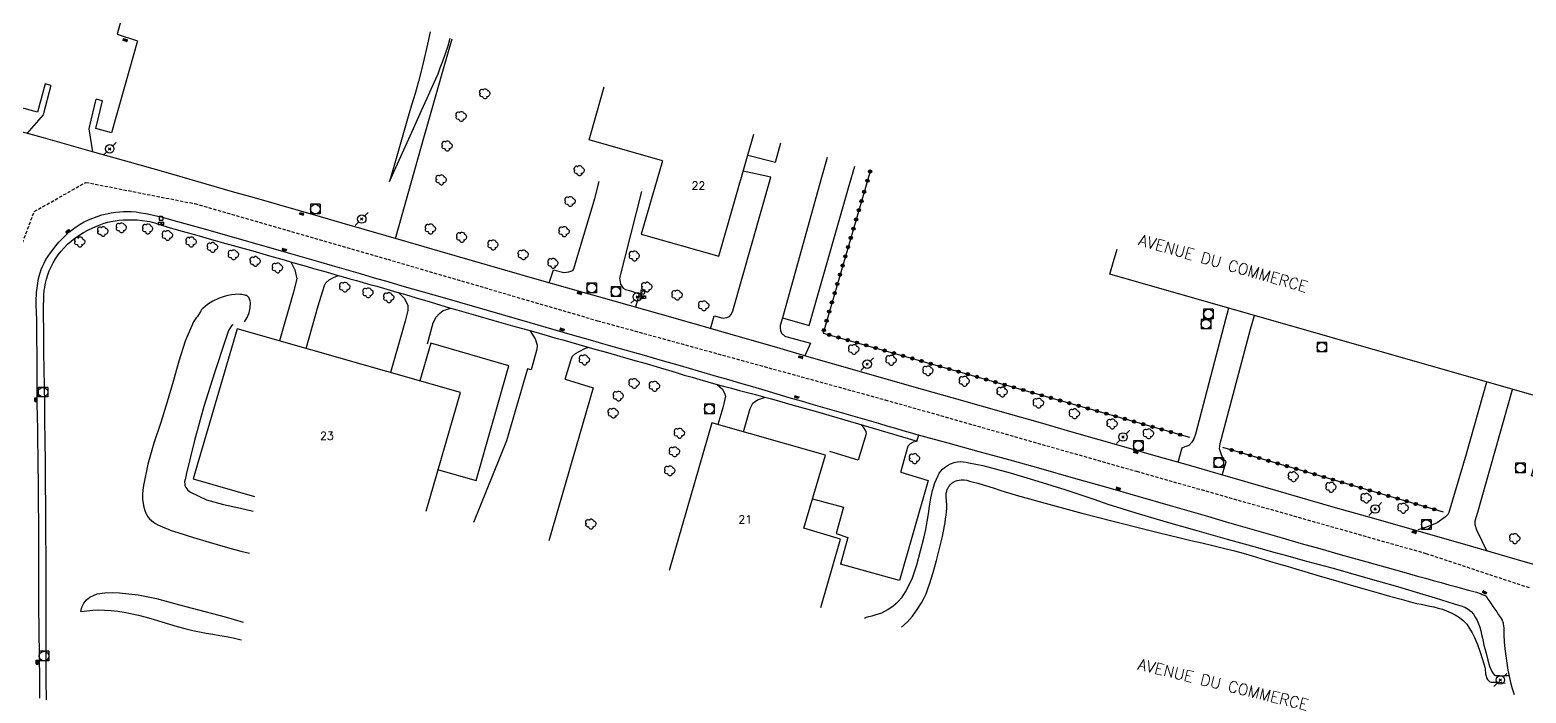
# Model space of a CAD drawing. Header units: millimetres. Extents: x 149000 to 150004, y 153000 to 154002.
# Drawn here: x 149384.4 to 149618.2, y 153724.5 to 153828.2 of the extents above; entities that cross this region are included whole.
import ezdxf
from ezdxf.enums import TextEntityAlignment as Align

# ---------------------------------------------------------------- set-up
doc = ezdxf.new("R2010")
doc.units = ezdxf.units.MM
doc.linetypes.add('DASHED', pattern=[0.75, 0.5, -0.25])
doc.layers.get('0').update_dxf_attribs({"linetype": 'CONTINUOUS'})
for name, color, linetype in [('W0001', 6, 'DASHED'), ('W0006', 2, 'CONTINUOUS'), ('W0008', 7, 'CONTINUOUS'), ('W0014', 7, 'CONTINUOUS'), ('W0017', 7, 'CONTINUOUS'), ('W0101', 7, 'CONTINUOUS'), ('W0104', 1, 'CONTINUOUS'), ('W0211', 2, 'CONTINUOUS'), ('W0214', 2, 'CONTINUOUS'), ('W0300', 7, 'CONTINUOUS'), ('W0323', 7, 'CONTINUOUS'), ('W0333', 7, 'CONTINUOUS'), ('W0401', 7, 'CONTINUOUS'), ('W0420', 7, 'CONTINUOUS'), ('W0438', 7, 'CONTINUOUS'), ('W0473', 7, 'CONTINUOUS'), ('W0989', 7, 'CONTINUOUS'), ('W0991', 7, 'CONTINUOUS')]:
    doc.layers.add(name, color=color, linetype=linetype)
doc.styles.get("Standard").update_dxf_attribs({"font": 'romans.shx', "width": 0.85})

# ---------------------------------------------------------------- blocks, each defined once
blk = doc.blocks.new('T420')
for p, q in [((0.75, 0.75), (-0.75, 0.75)), ((-0.75, 0.75), (-0.75, -0.75)), ((0.75, 0.75), (0.75, -0.75)), ((0.75, -0.75), (-0.75, -0.75))]:
    blk.add_line(p, q)
blk.add_ellipse((0, 0), major_axis=(-0.53, 0.53), ratio=1, start_param=3.926991, end_param=10.210176)
blk = doc.blocks.new('T300')
for p, q in [((-0.8, 0.51), (-0.86, 0.34)), ((-0.86, 0.34), (-0.86, 0.17)), ((-0.86, 0.17), (-0.74, 0.06)), ((-0.69, 0.63), (-0.8, 0.51)), ((-0.8, -0.06), (-0.74, 0.06)), ((-0.74, 0.06), (-0.69, 0.11)), ((-0.57, 0.69), (-0.69, 0.63)), ((-0.46, 0.69), (-0.57, 0.69)), ((-0.29, 0.63), (-0.46, 0.69)), ((-0.29, 0.63), (-0.17, 0.74)), ((-0.23, 0.57), (-0.29, 0.63)), ((-0.17, 0.74), (-0.06, 0.8)), ((-0.06, 0.8), (0.06, 0.8)), ((0.06, 0.8), (0.23, 0.74)), ((0.23, 0.74), (0.34, 0.63)), ((0.34, 0.63), (0.4, 0.51)), ((0.46, 0.46), (0.34, 0.46)), ((0.4, 0.51), (0.4, 0.46)), ((0.57, 0.4), (0.46, 0.46)), ((0.57, 0.4), (0.69, 0.29)), ((0.69, 0.29), (0.74, 0.17)), ((0.74, 0.06), (0.69, -0.17)), ((0.74, 0.17), (0.74, 0.06)), ((-0.8, -0.17), (-0.8, -0.06)), ((-0.8, -0.23), (-0.8, -0.17)), ((-0.74, -0.34), (-0.8, -0.23)), ((-0.69, -0.4), (-0.74, -0.34)), ((-0.51, -0.46), (-0.69, -0.4)), ((-0.4, -0.46), (-0.51, -0.46)), ((-0.4, -0.46), (-0.34, -0.46)), ((-0.34, -0.46), (-0.34, -0.4)), ((-0.34, -0.51), (-0.34, -0.46)), ((-0.29, -0.63), (-0.34, -0.51)), ((-0.17, -0.74), (-0.29, -0.63)), ((-0.06, -0.8), (-0.17, -0.74)), ((0.06, -0.8), (-0.06, -0.8)), ((0.17, -0.74), (0.06, -0.8)), ((0.23, -0.69), (0.17, -0.74)), ((0.29, -0.46), (0.23, -0.46)), ((0.29, -0.63), (0.23, -0.69)), ((0.46, -0.4), (0.29, -0.46)), ((0.34, -0.51), (0.29, -0.63)), ((0.34, -0.51), (0.34, -0.46)), ((0.57, -0.34), (0.46, -0.4)), ((0.63, -0.29), (0.57, -0.34)), ((0.69, -0.17), (0.63, -0.29))]:
    blk.add_line(p, q)
blk = doc.blocks.new('T401')
for p, q in [((-0.3, 0.3), (0, 0.3)), ((-0.3, -0.25), (-0.3, 0.3)), ((-0.3, 0.15), (0, 0.15)), ((-0.3, 0), (0, 0)), ((0, 0.3), (0, -0.25)), ((-0.3, -0.15), (0, -0.15)), ((-0.3, -0.25), (-0.3, -0.3)), ((-0.3, -0.3), (0, -0.3)), ((0, -0.3), (0, -0.25))]:
    blk.add_line(p, q)
blk = doc.blocks.new('T473')
for p, q in [((-0.166667, 0.166667), (0.166667, -0.166667)), ((-0.166667, -0.166667), (0.166667, 0.166667)), ((0.500001, 0.500001), (1.000002, 1.000002)), ((-1.000002, -1.000002), (-0.500001, -0.500001))]:
    blk.add_line(p, q)
blk.add_ellipse((0, 0), major_axis=(0.471405, 0.471405), ratio=1, start_param=5.4977871438, end_param=11.780972451)
blk = doc.blocks.new('T438')
for p, q in [((-0.4, 0.2), (0.4, 0.2)), ((-0.4, -0.2), (-0.4, 0.2)), ((0.15, 1.1), (-0.3, 1.1)), ((-0.3, 1.1), (-0.3, 0.5)), ((-0.3, 0.5), (0.15, 0.5)), ((0.3, 0.65), (0.3, 0.95)), ((0.4, 0.2), (0.4, -0.2))]:
    blk.add_line(p, q)
at = {"flags": 128}
for points in [[(-0.4, -0.2), (0.4, 0.2)], [(0.4, -0.2), (-0.4, -0.2)]]:
    blk.add_lwpolyline(points, dxfattribs=at)
for centre, major_axis, start_param, end_param in [((0.15, 0.95), (0.106, -0.106), 0.785398, 2.356194), ((0.15, 0.65), (0.106, 0.106), 3.926991, 5.497787)]:
    blk.add_ellipse(centre, major_axis=major_axis, ratio=1, start_param=start_param, end_param=end_param)
blk = doc.blocks.new('t323o')
at = {"color": 0, "linetype": 'Continuous'}
for radius in [0.25, 0.15]:
    blk.add_circle((0, 0), radius, dxfattribs=at)

msp = doc.modelspace()

# ---------------------------------------------------------------- linework, layer by layer
at = {"layer": 'W0001'}
msp.add_lwpolyline([(149388.13, 153671), (149383.58, 153681.64), (149382.68, 153688.79), (149382.38, 153713.19), (149382.25, 153738.13), (149382.18, 153768.61), (149382.5, 153792.81), (149385.13, 153799.8), (149393.19, 153804.35), (149410.19, 153801.02), (149440.36, 153792.32), (149473.13, 153782.72), (149518.06, 153770.36), (149557.33, 153759.19), (149602.5, 153746.36), (149618.8, 153740.95)], dxfattribs=at)
at = {"layer": 'W0006'}
for points in [[(149387.71, 153819.48), (149386.83, 153819.76), (149385.61, 153815.3), (149368.5, 153819.99), (149336.43, 153828.99), (149337.77, 153833.4), (149336.69, 153833.71), (149339.44, 153843.7), (149354.63, 153839.45)], [(149512.44, 153803.87), (149513.3, 153806.87)], [(149501.99, 153783.17), (149506.18, 153781.99), (149512.44, 153803.87)], [(149468.08, 153773.57), (149472.43, 153772.22), (149465.5, 153748.31)], [(149520.52, 153759.05), (149524.74, 153757.76), (149520.28, 153742.1), (149511.08, 153744.69)]]:
    msp.add_lwpolyline(points, dxfattribs=at)
at = {"layer": 'W0008'}
for points in [[(149626.3, 153742.66), (149618.09, 153745.01), (149609.87, 153747.36), (149601.65, 153749.71), (149593.44, 153752.06), (149588.77, 153753.4), (149584.09, 153754.74), (149579.42, 153756.09), (149574.75, 153757.44), (149570.08, 153758.78), (149565.41, 153760.13), (149560.74, 153761.47), (149556.07, 153762.81), (149551.48, 153764.12), (149546.88, 153765.43), (149542.29, 153766.74), (149537.69, 153768.05), (149533.1, 153769.36), (149528.5, 153770.67), (149523.9, 153771.98), (149519.31, 153773.29), (149514.76, 153774.6), (149510.21, 153775.9), (149505.66, 153777.21), (149501.11, 153778.52), (149496.56, 153779.82), (149492.01, 153781.13), (149487.46, 153782.43), (149482.91, 153783.73), (149480.51, 153784.42), (149478.11, 153785.1), (149475.7, 153785.78), (149473.3, 153786.46), (149470.89, 153787.14), (149468.49, 153787.82), (149466.09, 153788.51), (149463.68, 153789.19), (149458.64, 153790.64), (149453.6, 153792.08), (149448.56, 153793.53), (149443.52, 153794.99), (149440.09, 153795.97), (149436.67, 153796.96), (149433.24, 153797.95), (149429.82, 153798.94), (149426.39, 153799.93), (149422.97, 153800.92), (149419.54, 153801.91), (149416.12, 153802.89), (149410.74, 153804.43), (149405.36, 153805.97), (149399.98, 153807.51), (149394.6, 153809.03), (149390.59, 153810.16), (149386.57, 153811.29), (149382.55, 153812.4)], [(149522.99, 153764.93), (149527.83, 153763.62), (149532.67, 153762.29), (149537.5, 153760.96), (149542.34, 153759.61), (149547.4, 153758.18), (149552.46, 153756.74), (149557.52, 153755.29), (149562.58, 153753.84), (149565.5, 153753), (149568.41, 153752.16), (149571.33, 153751.31), (149574.25, 153750.46), (149577.17, 153749.62), (149580.09, 153748.77), (149583.01, 153747.93), (149585.93, 153747.1), (149589.13, 153746.19), (149592.33, 153745.3), (149595.53, 153744.4), (149598.73, 153743.51), (149599.96, 153743.17), (149601.2, 153742.82), (149602.43, 153742.48), (149603.66, 153742.14), (149604.89, 153741.79), (149606.12, 153741.45), (149607.36, 153741.11), (149608.59, 153740.77), (149609.19, 153740.6), (149609.8, 153740.45), (149610.41, 153740.28), (149611.01, 153740.09), (149611.17, 153740.03), (149611.32, 153739.96), (149611.47, 153739.9), (149611.62, 153739.83), (149611.7, 153739.79), (149611.77, 153739.76), (149611.85, 153739.72), (149611.91, 153739.67), (149611.95, 153739.63), (149611.98, 153739.6), (149612, 153739.56), (149612.02, 153739.51), (149612.05, 153739.47), (149612.07, 153739.43), (149612.09, 153739.39), (149612.11, 153739.35), (149612.4, 153738.92), (149612.69, 153738.49), (149612.99, 153738.06), (149613.28, 153737.64), (149613.58, 153737.21), (149613.87, 153736.78), (149614.15, 153736.34), (149614.41, 153735.9), (149614.45, 153735.83), (149614.49, 153735.75), (149614.52, 153735.68), (149614.55, 153735.6), (149614.57, 153735.54), (149614.59, 153735.49), (149614.6, 153735.43), (149614.61, 153735.37), (149614.65, 153735.02), (149614.67, 153734.67), (149614.69, 153734.32), (149614.69, 153733.97), (149614.7, 153733.61), (149614.71, 153733.26), (149614.72, 153732.91), (149614.74, 153732.56), (149614.85, 153731.44), (149614.98, 153730.33), (149615.14, 153729.21), (149615.33, 153728.1), (149615.53, 153727.15), (149615.75, 153726.19), (149616.01, 153725.25), (149616.33, 153724.32)]]:
    msp.add_lwpolyline(points, dxfattribs=at)
at = {"layer": 'W0014'}
for points in [[(149386.01, 153723.74), (149386, 153725.65), (149385.98, 153727.57), (149385.95, 153729.49), (149385.93, 153731.4), (149385.91, 153733.32), (149385.88, 153735.23), (149385.86, 153737.15), (149385.85, 153739.06), (149385.83, 153741.15), (149385.83, 153743.24), (149385.82, 153745.33), (149385.82, 153747.42), (149385.82, 153749.5), (149385.82, 153751.59), (149385.81, 153753.68), (149385.79, 153755.77), (149385.77, 153757.76), (149385.75, 153759.76), (149385.72, 153761.76), (149385.69, 153763.75), (149385.66, 153765.75), (149385.63, 153767.75), (149385.6, 153769.74), (149385.58, 153771.74), (149385.57, 153773.01), (149385.57, 153774.28), (149385.56, 153775.55), (149385.56, 153776.82), (149385.56, 153778.09), (149385.55, 153779.36), (149385.55, 153780.63), (149385.54, 153781.9), (149385.53, 153782.51), (149385.51, 153783.12), (149385.48, 153783.72), (149385.46, 153784.33), (149385.44, 153784.94), (149385.44, 153785.54), (149385.44, 153786.15), (149385.47, 153786.76), (149385.5, 153787.13), (149385.53, 153787.49), (149385.56, 153787.86), (149385.61, 153788.22), (149385.66, 153788.59), (149385.72, 153788.95), (149385.8, 153789.31), (149385.88, 153789.67), (149386.03, 153790.2), (149386.21, 153790.71), (149386.42, 153791.22), (149386.65, 153791.72), (149386.95, 153792.27), (149387.29, 153792.8), (149387.65, 153793.31), (149388.02, 153793.82), (149388.48, 153794.41), (149388.96, 153794.98), (149389.46, 153795.54), (149389.99, 153796.07), (149390.53, 153796.55), (149391.09, 153796.99), (149391.68, 153797.41), (149392.29, 153797.8), (149392.93, 153798.16), (149393.59, 153798.48), (149394.26, 153798.77), (149394.95, 153799.02), (149395.66, 153799.25), (149396.39, 153799.43), (149397.13, 153799.58), (149397.87, 153799.7), (149398.47, 153799.76), (149399.07, 153799.79), (149399.67, 153799.8), (149400.27, 153799.78), (149401.03, 153799.72), (149401.78, 153799.61), (149402.53, 153799.49), (149403.28, 153799.34), (149404.2, 153799.13), (149405.11, 153798.89), (149406.02, 153798.64), (149406.93, 153798.39), (149411.5, 153797.13), (149416.05, 153795.83), (149420.6, 153794.52), (149425.16, 153793.22), (149427.33, 153792.59), (149429.51, 153791.97), (149431.68, 153791.34), (149433.86, 153790.71), (149436.03, 153790.08), (149438.21, 153789.45), (149440.38, 153788.83), (149442.55, 153788.2), (149449.21, 153786.28), (149455.87, 153784.36), (149462.52, 153782.45), (149469.18, 153780.53), (149471.99, 153779.73), (149474.8, 153778.92), (149477.61, 153778.12), (149480.42, 153777.32), (149483.23, 153776.51), (149486.05, 153775.71), (149488.86, 153774.9), (149491.67, 153774.08), (149493.56, 153773.53), (149495.45, 153772.98), (149497.34, 153772.42), (149499.24, 153771.86), (149501.13, 153771.3), (149503.02, 153770.74), (149504.91, 153770.19), (149506.81, 153769.63), (149508.27, 153769.21), (149509.73, 153768.79), (149511.19, 153768.37), (149512.65, 153767.95), (149514.11, 153767.53), (149515.57, 153767.11), (149517.03, 153766.69), (149518.49, 153766.27), (149519.65, 153765.93), (149520.82, 153765.58), (149521.98, 153765.24), (149523.14, 153764.89)], [(149387.03, 153722.93), (149387, 153726.99), (149386.99, 153728.83), (149386.98, 153730.66), (149386.98, 153732.5), (149386.99, 153734.34), (149386.99, 153736.18), (149386.99, 153738.02), (149386.99, 153739.86), (149386.99, 153741.7), (149386.97, 153745.63), (149386.94, 153749.57), (149386.92, 153753.51), (149386.89, 153757.44), (149386.86, 153760.69), (149386.83, 153763.94), (149386.8, 153767.19), (149386.76, 153770.44), (149386.74, 153771.79), (149386.72, 153773.14), (149386.69, 153774.49), (149386.66, 153775.84), (149386.64, 153777.19), (149386.62, 153778.54), (149386.61, 153779.89), (149386.6, 153781.24), (149386.6, 153782.02), (149386.59, 153782.8), (149386.58, 153783.59), (149386.57, 153784.37), (149386.58, 153785.15), (149386.6, 153785.94), (149386.64, 153786.72), (149386.7, 153787.5), (149386.76, 153787.93), (149386.83, 153788.36), (149386.92, 153788.79), (149387.04, 153789.21), (149387.25, 153789.88), (149387.48, 153790.53), (149387.75, 153791.17), (149388.07, 153791.79), (149388.45, 153792.42), (149388.87, 153793.02), (149389.33, 153793.6), (149389.82, 153794.14), (149390.34, 153794.67), (149390.9, 153795.17), (149391.49, 153795.64), (149392.1, 153796.07), (149392.8, 153796.51), (149393.52, 153796.9), (149394.26, 153797.25), (149395.01, 153797.58), (149395.53, 153797.78), (149396.07, 153797.96), (149396.61, 153798.12), (149397.16, 153798.24), (149397.77, 153798.35), (149398.39, 153798.43), (149399.01, 153798.48), (149399.63, 153798.5), (149400.41, 153798.5), (149401.19, 153798.48), (149401.97, 153798.41), (149402.74, 153798.3), (149403.16, 153798.22), (149403.57, 153798.12), (149403.97, 153798), (149404.37, 153797.88), (149404.77, 153797.74), (149405.17, 153797.61), (149405.57, 153797.49), (149405.98, 153797.37), (149408.25, 153796.72), (149410.52, 153796.08), (149412.8, 153795.44), (149415.07, 153794.8), (149417.35, 153794.16), (149419.62, 153793.52), (149421.9, 153792.88), (149424.17, 153792.23), (149425.32, 153791.9), (149426.47, 153791.57), (149427.62, 153791.24), (149428.77, 153790.91), (149429.92, 153790.58), (149431.07, 153790.25), (149432.22, 153789.92), (149433.37, 153789.59), (149434.42, 153789.29), (149435.47, 153788.99), (149436.52, 153788.7), (149437.57, 153788.4), (149438.62, 153788.1), (149439.67, 153787.8), (149440.71, 153787.5), (149441.76, 153787.2), (149442.94, 153786.86), (149444.11, 153786.51), (149445.29, 153786.16), (149446.46, 153785.81), (149447.63, 153785.46), (149448.81, 153785.11), (149449.98, 153784.76), (149451.16, 153784.42), (149454.05, 153783.59), (149456.94, 153782.77), (149459.84, 153781.95), (149462.73, 153781.13), (149463.98, 153780.78), (149465.23, 153780.42), (149466.47, 153780.07), (149467.72, 153779.72), (149468.97, 153779.36), (149470.21, 153779.01), (149471.46, 153778.66), (149472.71, 153778.3), (149474.66, 153777.74), (149476.61, 153777.19), (149478.56, 153776.63), (149480.51, 153776.07), (149481.73, 153775.71), (149482.96, 153775.34), (149484.19, 153774.98), (149485.42, 153774.61), (149486.65, 153774.24), (149487.88, 153773.88), (149489.11, 153773.52), (149490.34, 153773.17), (149491.58, 153772.83), (149492.82, 153772.49), (149494.06, 153772.16), (149495.31, 153771.84), (149496.56, 153771.51), (149497.8, 153771.18), (149499.04, 153770.85), (149500.28, 153770.51), (149503.69, 153769.55), (149507.09, 153768.58), (149510.49, 153767.59), (149513.88, 153766.6), (149516.17, 153765.93), (149518.46, 153765.26), (149520.75, 153764.58), (149523.04, 153763.89)], [(149523.02, 153763.89), (149523.32, 153764.84)]]:
    msp.add_lwpolyline(points, dxfattribs=at)
at = {"layer": 'W0017'}
for points in [[(149399.86, 153833.97), (149398.09, 153827.5), (149401.25, 153826.47), (149397.21, 153812.11), (149394.74, 153812.77), (149395.79, 153817.09), (149394.81, 153817.33)], [(149387.71, 153819.48), (149386.54, 153814.91), (149383.95, 153812)], [(149394.3, 153809.12), (149393.72, 153812.69), (149393.73, 153812.98), (149394.81, 153817.33)], [(149496.61, 153808.61), (149500.9, 153807.51), (149501.74, 153810.53)], [(149508.99, 153808.24), (149508.12, 153805.11)], [(149490.78, 153781.48), (149491.36, 153783.48), (149492.74, 153783.13), (149493.31, 153783.21), (149493.73, 153783.36), (149493.97, 153783.7), (149494.27, 153784.29), (149500.17, 153805.17)], [(149500.17, 153805.17), (149495.89, 153806.12)], [(149508.12, 153805.11), (149501.99, 153783.17), (149501.64, 153781.96), (149501.63, 153781.59), (149501.7, 153781.22), (149501.84, 153780.76), (149502.39, 153780.3), (149502.92, 153780.13), (149506.38, 153779.24), (149505.52, 153777.25)], [(149465.54, 153788.66), (149466.25, 153790.66), (149467.87, 153790.27), (149468.26, 153790.29), (149468.61, 153790.34), (149469.24, 153790.6), (149469.43, 153790.84), (149469.93, 153792.61), (149472.72, 153801.83), (149473.38, 153804.46)], [(149479.97, 153802.94), (149476.54, 153789.35), (149476.7, 153788.45), (149477.13, 153787.8), (149477.46, 153787.63), (149478.09, 153787.46), (149479.62, 153786.95)], [(149425.23, 153791.93), (149425.83, 153790.67), (149426.12, 153789.25), (149425.56, 153787.02), (149423.43, 153779.56)], [(149427.58, 153778.38), (149429.5, 153785.05), (149430.45, 153788.25), (149430.66, 153788.66), (149431.21, 153789.12), (149431.99, 153789.52), (149432.63, 153789.8)], [(149442.05, 153787.12), (149442.95, 153786.2), (149443.47, 153785.08), (149443.5, 153784.31), (149443.08, 153782.65), (149440.79, 153774.63)], [(149479.62, 153786.95), (149479.07, 153784.83)], [(149446.57, 153779.11), (149447.46, 153782.37), (149447.91, 153783.3), (149448.43, 153783.87), (149449, 153784.34), (149450.18, 153784.7)], [(149571.7, 153784.69), (149570.96, 153781.94), (149566.51, 153765), (149566.28, 153764.29), (149565.95, 153763.73), (149565.48, 153763.23), (149564.86, 153763.01), (149564.38, 153762.81), (149563.79, 153760.59)], [(149570.69, 153758.6), (149571.31, 153760.67), (149570.9, 153761.03), (149570.61, 153761.77), (149570.3, 153762.69), (149570.37, 153763.51), (149575.11, 153781.42), (149575.72, 153783.54)], [(149462.53, 153781.19), (149463.38, 153779.88), (149463.67, 153778.9), (149463.7, 153778.62), (149463.57, 153778.08), (149462.75, 153775.03), (149462.2, 153775.22), (149458.91, 153763.96), (149453.76, 153751.18)], [(149468.08, 153773.57), (149468.98, 153776.69), (149469.23, 153777.18), (149469.69, 153777.58), (149470.24, 153777.93), (149471.23, 153778.43), (149471.75, 153778.57)], [(149491.82, 153772.76), (149492.64, 153772.03), (149493.02, 153771.27), (149493.1, 153770.92), (149492.7, 153769.12), (149491.92, 153766.5)], [(149611.99, 153773.14), (149608.8, 153761.87), (149606.1, 153752.73), (149605.95, 153752.42), (149605.6, 153752.1), (149604.3, 153751.15), (149602.6, 153750.45), (149601.26, 153750.04)], [(149495.91, 153765.36), (149496.98, 153769.01), (149497.37, 153769.82), (149498.11, 153770.35), (149499.34, 153770.77)], [(149612.06, 153746.74), (149610.46, 153749.97), (149610.24, 153750.83), (149610.23, 153751.43), (149610.64, 153752.8), (149616.07, 153771.98)], [(149514.3, 153766.48), (149514.73, 153765.92), (149515.04, 153765.43), (149515.07, 153765.06), (149513.84, 153760.93), (149509.43, 153762.31)], [(149520.52, 153759.05), (149521.66, 153763.16), (149521.82, 153763.33), (149522, 153763.54), (149522.45, 153763.78), (149522.93, 153763.92)], [(149506.7, 153754.87), (149511.56, 153753.56), (149510.42, 153749.49), (149512.2, 153748.84), (149511.08, 153744.69)]]:
    msp.add_lwpolyline(points, dxfattribs=at)
at = {"layer": 'W0101'}
for points in [[(149473, 153815.21), (149474.15, 153819.26)], [(149471.79, 153810.98), (149473, 153815.21)], [(149483.28, 153807.71), (149471.79, 153810.98)], [(149496.56, 153808.44), (149497.54, 153811.86)], [(149483.28, 153807.71), (149483.28, 153807.71), (149479.95, 153796.23), (149492.06, 153792.82), (149496.56, 153808.44)], [(149553.73, 153792), (149554.28, 153793.91)], [(149642.7, 153751.77), (149618.99, 153758.48), (149622.33, 153770.18), (149553.16, 153790.01), (149553.73, 153792)], [(149416.8, 153781.45), (149409.95, 153757.99), (149419.55, 153755.26)], [(149446.36, 153752.98), (149451.71, 153771.52), (149416.8, 153781.45)], [(149490.97, 153766.77), (149484.33, 153743.71)], [(149508.02, 153737.92), (149511.08, 153748.58), (149505.36, 153750.29), (149508.71, 153761.71), (149490.97, 153766.77)]]:
    msp.add_lwpolyline(points, dxfattribs=at)
at = {"layer": 'W0104'}
msp.add_lwpolyline([(149448.23, 153759.44), (149448.26, 153759.44), (149454.14, 153757.73), (149459.28, 153775.65), (149447.07, 153779.22), (149445.37, 153773.33), (149445.37, 153773.33)], dxfattribs=at)
at = {"layer": 'W0211'}
for points in [[(149446.97, 153827.86), (149446.56, 153825.95), (149445.87, 153823.01)], [(149445.87, 153823.01), (149445.61, 153821.93), (149445.13, 153820.09), (149444.61, 153818.26), (149444.08, 153816.44), (149443.55, 153814.62), (149442.83, 153812.08), (149442.1, 153809.54), (149441.37, 153807), (149440.63, 153804.47)], [(149417.95, 153782.55), (149418.38, 153783.22), (149418.68, 153783.95), (149418.85, 153784.73), (149418.88, 153785.52), (149418.84, 153785.81), (149418.76, 153786.1), (149418.62, 153786.38), (149418.41, 153786.61), (149418.31, 153786.66), (149418.19, 153786.69), (149418.08, 153786.7), (149417.97, 153786.71), (149417.75, 153786.76), (149417.54, 153786.8), (149417.32, 153786.84), (149417.1, 153786.85), (149416.51, 153786.84), (149415.93, 153786.79), (149415.35, 153786.68), (149414.78, 153786.52), (149413.89, 153786.18), (149413.02, 153785.77), (149412.2, 153785.26), (149411.45, 153784.65), (149411.36, 153784.56), (149411.28, 153784.47), (149411.21, 153784.36), (149411.14, 153784.25), (149411.08, 153784.14), (149411.02, 153784.04), (149410.96, 153783.93), (149410.89, 153783.82), (149410.78, 153783.66), (149410.66, 153783.51), (149410.55, 153783.35), (149410.43, 153783.2), (149410.32, 153783.04), (149410.21, 153782.88), (149410.1, 153782.71), (149410.01, 153782.54), (149408.72, 153779.51), (149407.7, 153776.38), (149406.82, 153773.21), (149405.91, 153770.07), (149404.88, 153766.84), (149403.82, 153763.59), (149402.88, 153760.3), (149402.2, 153756.95), (149402.11, 153756.25), (149402.06, 153755.55), (149402.06, 153754.85), (149402.14, 153754.14), (149402.25, 153753.6), (149402.4, 153753.06), (149402.61, 153752.54), (149402.89, 153752.06), (149403.15, 153751.75), (149403.44, 153751.48), (149403.76, 153751.25), (149404.09, 153751.03), (149404.44, 153750.83), (149404.8, 153750.67), (149405.16, 153750.51), (149405.53, 153750.36), (149406.03, 153750.16), (149406.53, 153749.96), (149407.04, 153749.78), (149407.56, 153749.6), (149410, 153748.82), (149412.46, 153748.09), (149414.94, 153747.39), (149417.41, 153746.72), (149418.74, 153746.37)], [(149520.59, 153734.85), (149521.46, 153735.61), (149522.3, 153736.56), (149523.04, 153737.57), (149523.72, 153738.63), (149524.1, 153739.33), (149524.43, 153740.05), (149524.71, 153740.8), (149524.98, 153741.54), (149525.57, 153743.38), (149526.09, 153745.25), (149526.56, 153747.12), (149526.98, 153749.01), (149527.09, 153749.56), (149527.2, 153750.1), (149527.31, 153750.65), (149527.4, 153751.2), (149527.49, 153751.75), (149527.57, 153752.31), (149527.63, 153752.86), (149527.68, 153753.42), (149527.69, 153753.75), (149527.68, 153754.08), (149527.65, 153754.42), (149527.62, 153754.75), (149527.59, 153755.08), (149527.58, 153755.42), (149527.6, 153755.76), (149527.66, 153756.09), (149527.69, 153756.21), (149527.73, 153756.32), (149527.77, 153756.43), (149527.83, 153756.53), (149527.89, 153756.63), (149527.95, 153756.73), (149528.01, 153756.83), (149528.08, 153756.92), (149528.21, 153757.08), (149528.35, 153757.24), (149528.51, 153757.38), (149528.69, 153757.5), (149528.98, 153757.64), (149529.29, 153757.76), (149529.61, 153757.83), (149529.93, 153757.87), (149530.37, 153757.86), (149530.8, 153757.78), (149531.22, 153757.67), (149531.63, 153757.56), (149532.5, 153757.34), (149533.37, 153757.09), (149534.23, 153756.82), (149535.09, 153756.54), (149535.94, 153756.26), (149536.8, 153755.98), (149537.66, 153755.71), (149538.52, 153755.45), (149543.63, 153754.03), (149548.75, 153752.66), (149553.89, 153751.33), (149559.03, 153750.02), (149560.72, 153749.6), (149562.42, 153749.19), (149564.12, 153748.8), (149565.82, 153748.4), (149567.53, 153748.01), (149569.23, 153747.6), (149570.92, 153747.18), (149572.61, 153746.74), (149573.99, 153746.37), (149575.37, 153745.98), (149576.74, 153745.58), (149578.11, 153745.17), (149579.48, 153744.75), (149580.85, 153744.34), (149582.22, 153743.93), (149583.59, 153743.52), (149586, 153742.82), (149588.41, 153742.11), (149590.82, 153741.41), (149593.24, 153740.71), (149595.04, 153740.2), (149596.84, 153739.69), (149598.65, 153739.19), (149600.46, 153738.71), (149601.12, 153738.55), (149601.78, 153738.4), (149602.45, 153738.27), (149603.12, 153738.13), (149603.78, 153737.99), (149604.45, 153737.82), (149605.1, 153737.62), (149605.75, 153737.39), (149606.44, 153737.09), (149607.11, 153736.76), (149607.76, 153736.36), (149608.35, 153735.88), (149608.89, 153735.28), (149609.35, 153734.63), (149609.74, 153733.93), (149610.1, 153733.23), (149610.59, 153732.1), (149610.99, 153730.94), (149611.34, 153729.76), (149611.7, 153728.6), (149611.77, 153728.33), (149611.8, 153728.05), (149611.82, 153727.77), (149611.85, 153727.5), (149611.91, 153727.21), (149612, 153726.92), (149612.15, 153726.65), (149612.37, 153726.42), (149612.53, 153726.31), (149612.72, 153726.25), (149612.91, 153726.22), (149613.1, 153726.22), (149613.28, 153726.23), (149613.45, 153726.25), (149613.63, 153726.26), (149613.81, 153726.25), (149614.08, 153726.21), (149614.36, 153726.16), (149614.63, 153726.12), (149614.91, 153726.07)], [(149392.4, 153737.28), (149393.33, 153737.4), (149394.26, 153737.48), (149395.19, 153737.52), (149396.12, 153737.51), (149397.15, 153737.44), (149398.16, 153737.31), (149399.17, 153737.15), (149400.18, 153736.96), (149401.41, 153736.69), (149402.63, 153736.37), (149403.84, 153736.03), (149405.04, 153735.68), (149406.25, 153735.31), (149407.45, 153734.96), (149408.66, 153734.62), (149409.88, 153734.32), (149410.93, 153734.09), (149411.98, 153733.89), (149413.03, 153733.72), (149414.09, 153733.54), (149415.14, 153733.36), (149416.19, 153733.16), (149417.24, 153732.92), (149417.5, 153732.84)]]:
    msp.add_lwpolyline(points, dxfattribs=at)
at = {"layer": 'W0214'}
for points in [[(149448.56, 153822.24), (149448.97, 153823.29), (149449.78, 153825.68), (149450.12, 153826.86)], [(149440.63, 153804.47), (149441.89, 153807.24), (149443.14, 153810.01), (149444.38, 153812.79), (149445.61, 153815.58), (149446.48, 153817.49), (149447.36, 153819.4), (149448.21, 153821.33), (149448.56, 153822.24)], [(149416.22, 153782.13), (149416.08, 153782.03), (149415.94, 153781.91), (149415.82, 153781.78), (149415.72, 153781.63), (149415.48, 153781.19), (149415.29, 153780.72), (149415.14, 153780.24), (149414.99, 153779.77), (149413.27, 153774.56), (149411.64, 153769.31), (149410.16, 153764.02), (149408.87, 153758.68), (149408.78, 153758.3), (149408.68, 153757.92), (149408.62, 153757.53), (149408.63, 153757.13), (149408.65, 153757), (149408.7, 153756.88), (149408.76, 153756.77), (149408.82, 153756.67), (149408.97, 153756.45), (149409.14, 153756.25), (149409.33, 153756.07), (149409.54, 153755.92), (149412.02, 153754.74), (149414.67, 153753.99), (149417.34, 153753.43), (149419.34, 153752.94)], [(149514.8, 153736.26), (149514.99, 153736.33), (149515.5, 153736.48), (149516, 153736.62), (149516.51, 153736.76), (149517.02, 153736.91), (149517.52, 153737.09), (149518.01, 153737.31), (149518.48, 153737.57), (149519.28, 153738.14), (149520.02, 153738.8), (149520.68, 153739.53), (149521.24, 153740.34), (149522.28, 153742.38), (149523, 153744.56), (149523.56, 153746.76), (149524.12, 153748.93), (149524.41, 153750.12), (149524.63, 153751.33), (149524.81, 153752.55), (149524.98, 153753.76), (149525.18, 153754.99), (149525.45, 153756.2), (149525.82, 153757.4), (149526.31, 153758.55), (149526.51, 153758.9), (149526.74, 153759.23), (149527.02, 153759.52), (149527.33, 153759.78), (149527.79, 153760.09), (149528.28, 153760.36), (149528.81, 153760.56), (149529.36, 153760.69), (149529.8, 153760.72), (149530.25, 153760.68), (149530.69, 153760.61), (149531.12, 153760.53), (149533.29, 153760.09), (149535.43, 153759.55), (149537.56, 153758.95), (149539.68, 153758.33), (149541.89, 153757.67), (149544.09, 153756.98), (149546.28, 153756.27), (149548.47, 153755.54), (149550.65, 153754.81), (149552.84, 153754.08), (149555.03, 153753.37), (149557.23, 153752.69), (149561.96, 153751.29), (149566.71, 153749.93), (149571.45, 153748.6), (149576.2, 153747.27), (149578.56, 153746.62), (149580.93, 153745.97), (149583.29, 153745.32), (149585.65, 153744.67), (149588.02, 153744.03), (149590.38, 153743.37), (149592.74, 153742.71), (149595.1, 153742.04), (149598.06, 153741.18), (149601.02, 153740.31), (149603.98, 153739.41), (149606.91, 153738.46), (149607.47, 153738.3), (149608.05, 153738.15), (149608.62, 153737.94), (149609.14, 153737.64), (149609.57, 153737.27), (149609.94, 153736.84), (149610.24, 153736.37), (149610.51, 153735.88), (149610.75, 153735.35), (149610.94, 153734.81), (149611.09, 153734.25), (149611.22, 153733.69), (149611.34, 153733.13), (149611.45, 153732.58), (149611.58, 153732.02), (149611.73, 153731.47), (149611.96, 153730.57), (149612.19, 153729.66), (149612.46, 153728.75), (149612.83, 153727.89), (149612.91, 153727.74), (149613, 153727.6), (149613.11, 153727.46), (149613.25, 153727.35), (149613.33, 153727.32), (149613.41, 153727.3), (149613.49, 153727.29), (149613.58, 153727.28), (149614.05, 153727.25), (149614.53, 153727.24), (149615, 153727.26), (149615.48, 153727.3)], [(149392.4, 153737.28), (149392.57, 153737.94), (149392.87, 153738.56), (149393.3, 153739.1), (149393.83, 153739.53), (149394.93, 153740.03), (149396.13, 153740.22), (149397.3, 153740.23), (149398.43, 153740.19), (149401.34, 153739.9), (149404.21, 153739.3), (149407.02, 153738.55), (149409.81, 153737.8), (149414.95, 153736.43), (149417.76, 153735.61)]]:
    msp.add_lwpolyline(points, dxfattribs=at)
at = {"layer": 'W0323'}
for points in [[(149515.71, 153806.11), (149514.86, 153803.17)], [(149514.86, 153803.17), (149508.34, 153780.8), (149565.58, 153764.5)], [(149570.73, 153762.95), (149605.2, 153752.84)]]:
    msp.add_lwpolyline(points, dxfattribs=at)
at = {"layer": 'W0333'}
for points in [[(149449.06, 153822.1), (149450.39, 153826.78)], [(149441.55, 153795.55), (149446.09, 153811.67), (149449.06, 153822.1)]]:
    msp.add_lwpolyline(points, dxfattribs=at)

# ---------------------------------------------------------------- block references
at = {"layer": 'W0300'}
for p in [(149455.55, 153818.19), (149451.85, 153814.65), (149449.65, 153810.03), (149448.73, 153804.73), (149470.3, 153806.17), (149468.86, 153801.36), (149398.76, 153797.24), (149392.27, 153795.02), (149395.88, 153796.67), (149402.88, 153797.07), (149405.96, 153796.04), (149409.67, 153795.02), (149447.05, 153797.07), (149451.93, 153795.75), (149467.93, 153796.65), (149413, 153794.18), (149416.28, 153793.02), (149456.82, 153794.57), (149461.55, 153793.02), (149478.9, 153792.84), (149419.68, 153791.99), (149423.16, 153790.98), (149466.19, 153791.69), (149433.66, 153787.97), (149480.86, 153787.98), (149437.3, 153787.09), (149440.54, 153786.33), (149485.58, 153786.72), (149489.75, 153785.05), (149471.1, 153776.6), (149513.19, 153778.23), (149519.01, 153776.53), (149524.77, 153774.89), (149478.86, 153772.92), (149482.05, 153772.47), (149530.45, 153773.25), (149536.37, 153771.58), (149476.4, 153770.94), (149542.03, 153769.84), (149475.61, 153768.28), (149547.65, 153768.18), (149485.94, 153765.14), (149553.55, 153766.59), (149559.22, 153765.05), (149485.17, 153762.23), (149522.67, 153761.17), (149484.43, 153759.26), (149581.84, 153758.34), (149587.73, 153756.69), (149593.23, 153754.99), (149599, 153753.42), (149472.11, 153750.94), (149616.43, 153748.67)]:
    msp.add_blockref('T300', p, dxfattribs=at)
at = {"layer": 'W0323'}
for p, rotation in [((149515.7, 153806.05), 253.7460019802398), ((149514.77, 153802.87), 253.746001980417), ((149515.28, 153804.61), 253.7460019802398), ((149514.35, 153801.43), 253.746001980417), ((149513.51, 153798.55), 253.746001980417), ((149513.93, 153799.99), 253.746001980417), ((149512.67, 153795.67), 253.746001980417), ((149513.09, 153797.11), 253.746001980417), ((149512.25, 153794.23), 253.746001980417), ((149511.41, 153791.35), 253.746001980417), ((149511.83, 153792.79), 253.746001980417), ((149510.57, 153788.47), 253.746001980417), ((149510.99, 153789.91), 253.746001980417), ((149510.15, 153787.03), 253.746001980417), ((149509.31, 153784.15), 253.746001980417), ((149509.73, 153785.59), 253.746001980417), ((149508.89, 153782.71), 253.746001980417), ((149508.47, 153781.27), 253.746001980417), ((149509.31, 153780.52), 344.1014144740666), ((149510.76, 153780.11), 344.1014144740666), ((149512.2, 153779.7), 344.1014144740666), ((149513.64, 153779.29), 344.1014144740666), ((149515.09, 153778.88), 344.1014144740666), ((149516.53, 153778.47), 344.1014144740666), ((149517.97, 153778.06), 344.1014144740666), ((149519.41, 153777.65), 344.1014144740666), ((149520.86, 153777.24), 344.1014144740666), ((149522.3, 153776.83), 344.1014144740666), ((149523.74, 153776.42), 344.1014144740666), ((149525.18, 153776), 344.1014144740666), ((149526.63, 153775.59), 344.1014144740666), ((149528.07, 153775.18), 344.1014144740666), ((149529.51, 153774.77), 344.1014144740666), ((149530.95, 153774.36), 344.1014144740666), ((149532.4, 153773.95), 344.1014144740666), ((149533.84, 153773.54), 344.1014144740666), ((149535.28, 153773.13), 344.1014144740666), ((149536.72, 153772.72), 344.1014144740666), ((149538.17, 153772.31), 344.1014144740666), ((149539.61, 153771.9), 344.1014144740666), ((149541.05, 153771.48), 344.1014144740666), ((149542.5, 153771.07), 344.1014144740666), ((149543.94, 153770.66), 344.1014144740666), ((149545.38, 153770.25), 344.1014144740666), ((149546.82, 153769.84), 344.1014144740666), ((149548.27, 153769.43), 344.1014144740666), ((149549.71, 153769.02), 344.1014144740666), ((149551.15, 153768.61), 344.1014144740666), ((149552.59, 153768.2), 344.1014144740666), ((149554.04, 153767.79), 344.1014144740666), ((149555.48, 153767.38), 344.1014144740666), ((149556.92, 153766.96), 344.1014144740666), ((149558.36, 153766.55), 344.1014144740666), ((149559.81, 153766.14), 344.1014144740666), ((149561.25, 153765.73), 344.1014144740666), ((149562.69, 153765.32), 344.1014144740666), ((149564.13, 153764.91), 344.1014144740666), ((149572.17, 153762.53), 343.6504205239631), ((149573.61, 153762.11), 343.6504205239631), ((149575.05, 153761.68), 343.6504205239631), ((149576.49, 153761.26), 343.6504205239631), ((149577.93, 153760.84), 343.6504205239631), ((149579.37, 153760.42), 343.6504205239631), ((149580.8, 153760), 343.6504205239631), ((149582.24, 153759.57), 343.6504205239631), ((149583.68, 153759.15), 343.6504205239631), ((149585.12, 153758.73), 343.6504205239631), ((149586.56, 153758.31), 343.6504205239631), ((149588, 153757.88), 343.6504205239631), ((149589.44, 153757.46), 343.6504205239631), ((149590.88, 153757.04), 343.6504205239631), ((149592.32, 153756.62), 343.6504205239631), ((149593.76, 153756.2), 343.6504205239631), ((149595.2, 153755.77), 343.6504205239631), ((149596.64, 153755.35), 343.6504205239631), ((149598.08, 153754.93), 343.6504205239631), ((149599.52, 153754.51), 343.6504205239631), ((149600.96, 153754.08), 343.6504205239631), ((149602.39, 153753.66), 343.6504205239631), ((149603.83, 153753.24), 343.6504205239631)]:
    msp.add_blockref('t323o', p, dxfattribs=dict(at, rotation=rotation))
at = {"layer": 'W0401'}
for p, rotation in [((149399.38, 153826.73), 74.25163214745626), ((149426.94, 153799.57), 73.88676344199419), ((149390.46, 153796.55), 310.1474020594662), ((149424.14, 153793.68), 254.010886648548), ((149470.35, 153787.18), 74.18964135054924), ((149467.53, 153781.2), 253.9622966827925), ((149504.92, 153777.18), 73.95924540946636), ((149385.5, 153770.4), 0.6099805164828297), ((149504.18, 153770.65), 253.6317018665856), ((149557.27, 153762.31), 74.00571801657912), ((149554.41, 153756.35), 254.021370988924), ((149600.76, 153749.83), 74.01981552702604), ((149611.61, 153740.12), 244.8215091580778), ((149385.72, 153729.37), 0.7152473919710662)]:
    msp.add_blockref('T401', p, dxfattribs=dict(at, rotation=rotation))
at = {"layer": 'W0420'}
for p in [(149429.04, 153800.17), (149472.2, 153787.83), (149475.98, 153787.26), (149568.55, 153783.77), (149568.16, 153782.19), (149586.26, 153778.59), (149386.48, 153771.56), (149490.58, 153768.94), (149557.59, 153763.2), (149570.14, 153760.56), (149617.27, 153759.71), (149602.58, 153750.86), (149386.65, 153730.31)]:
    msp.add_blockref('T420', p, dxfattribs=at)
at = {"layer": 'W0438'}
for p in [(149404.94, 153797.92), (149480.2, 153786.42)]:
    msp.add_blockref('T438', p, dxfattribs=at)
at = {"layer": 'W0473'}
for p in [(149396.91, 153809.58), (149436.28, 153798.62), (149479.33, 153786.46), (149515.24, 153775.93), (149555.2, 153764.55), (149594.6, 153753.3), (149614.15, 153726.58)]:
    msp.add_blockref('T473', p, dxfattribs=at)

# ---------------------------------------------------------------- texts
at = {"layer": 'W0989'}
for rotation, p in [(344.1132, (149557.5, 153794.59)), (346.3235, (149557.38, 153728.25))]:
    msp.add_text('AVENUE DU COMMERCE   ', height=1.75, rotation=rotation, dxfattribs=at).set_placement(p)
at = {"layer": 'W0991'}
for s, p in [('22', (149488.88, 153803.84)), ('23', (149430.84, 153764.74)), ('21', (149496.19, 153751.67))]:
    msp.add_text(s, height=1.25, dxfattribs=at).set_placement(p, align=Align.MIDDLE_CENTER)

doc.saveas('drawing.dxf')
